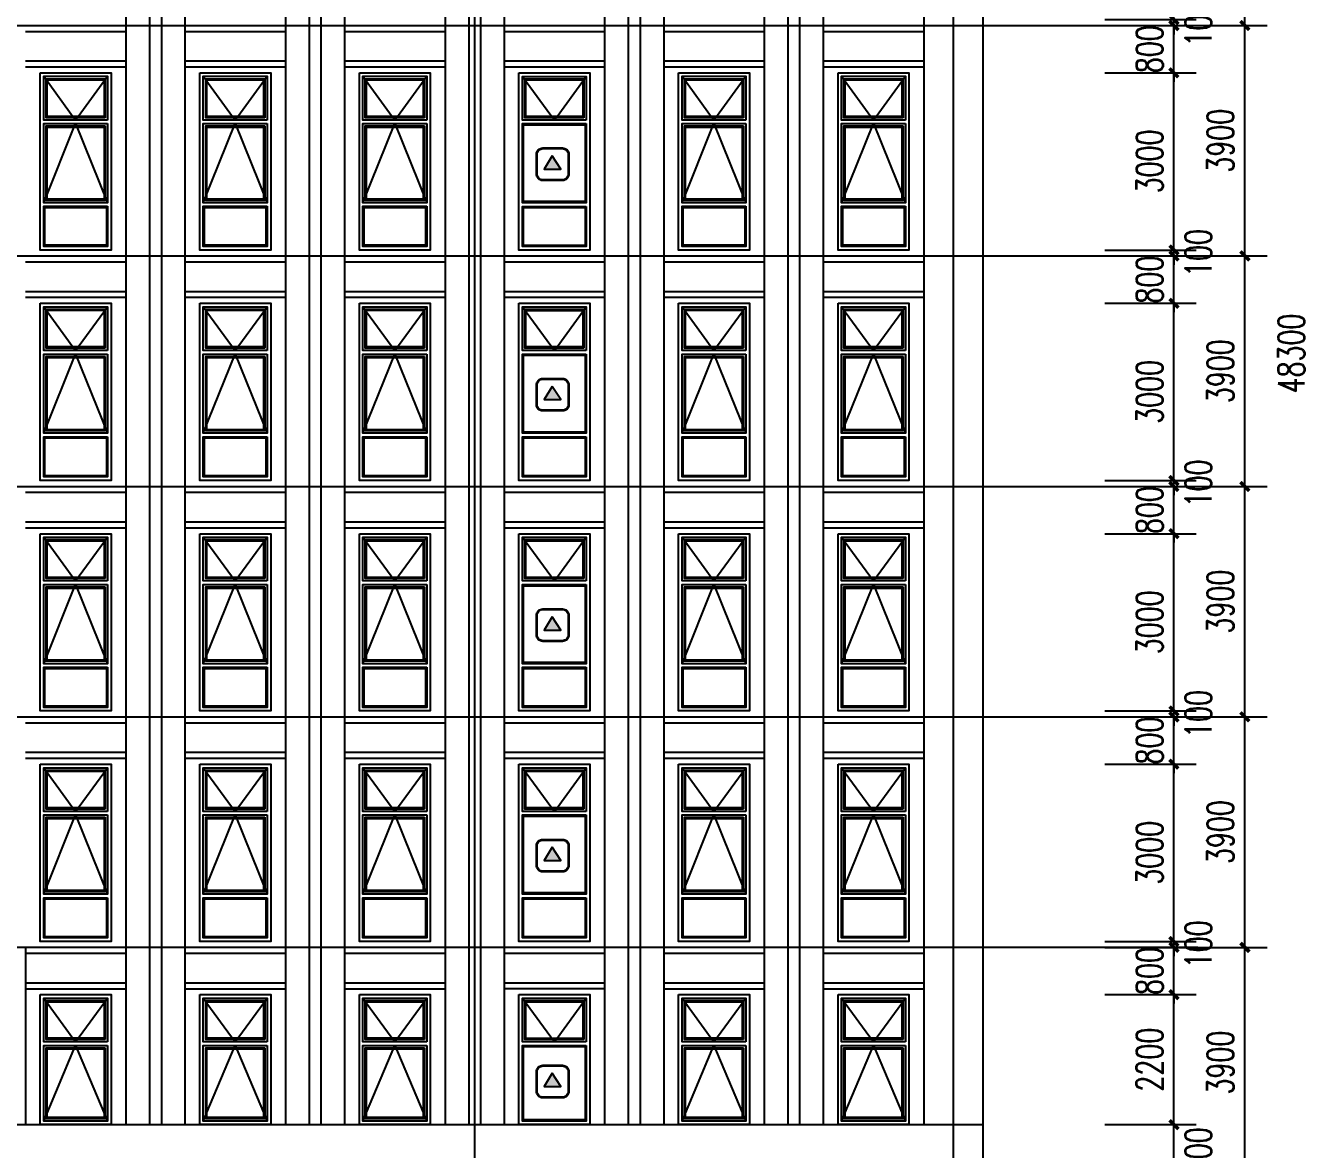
# Model space of a CAD drawing. Extents: x 1738711 to 2346805, y 1189731 to 2516152.
# Drawn here: x 2223872 to 2245363, y 2080978 to 2100003 of the extents above; entities that cross this region are included whole.
import ezdxf

# ---------------------------------------------------------------- set-up
doc = ezdxf.new("R2010")
doc.units = 0
doc.header["$LTSCALE"] = 1000
doc.header["$MEASUREMENT"] = 0
doc.linetypes.add('复件 140224通州运河二期售楼部条件图_t3$0$X-ME SHAFT SH$0$X-B2$0$WATER_LINE', pattern=[0])
for name, color, linetype in [('2', 41, 'Continuous'), ('A-Detl-Thin', 1, 'Continuous'), ('DOTE', 1, 'Continuous'), ('PUB_DIM', 3, 'Continuous'), ('WINDOW', 144, 'Continuous'), ('看线', 8, 'Continuous')]:
    doc.layers.add(name, color=color, linetype=linetype)
doc.layers.add('_0', color=7, linetype='Continuous', lineweight=25)
doc.styles.add('_TCH_DIM_T3', font='SIMPLEX', dxfattribs={"width": 0.705882, "bigfont": 'GBCBIG'})
doc.dimstyles.new('_TCH_ARCH&&150', dxfattribs={"dimtxt": 446.25, "dimasz": 150, "dimexe": 375, "dimexo": 450, "dimgap": 189.375, "dimtad": 1, "dimdec": 0, "dimzin": 0, "dimdsep": 46, "dimtxsty": '_TCH_DIM_T3', "dimblk": 'ARCHTICK', "dimcen": 0.09, "dimclrt": 7, "dimazin": 2, "dimtfac": 1, "dimtdec": 0, "dimtix": 1, "dimtmove": 2, "dimatfit": 3, "dimfxl": 1, "dimtolj": 1, "dimtzin": 0, "dimarcsym": 0})

# ---------------------------------------------------------------- blocks, each defined once
blk = doc.blocks.new('hgerahaerhreh')
at = {"layer": '2'}
for p, q in [((1950392, 1480020), (1950392, 1477020)), ((1950792, 1480020), (1950792, 1477020)), ((1950992, 1480020), (1950992, 1477020)), ((1951392, 1480020), (1951392, 1477020))]:
    blk.add_line(p, q, dxfattribs=at)
blk = doc.blocks.new('heraheraherah')
at = {"layer": '2'}
for p, q in [((1975692, 1495620), (1977392, 1495620)), ((1975692, 1495520), (1977392, 1495520)), ((1975692, 1495020), (1977392, 1495020)), ((1975692, 1494920), (1977392, 1494920))]:
    blk.add_line(p, q, dxfattribs=at)
blk = doc.blocks.new('herahreahreh')
at = {"layer": 'WINDOW', "color": 4, "linetype": '复件 140224通州运河二期售楼部条件图_t3$0$X-ME SHAFT SH$0$X-B2$0$WATER_LINE'}
blk.add_lwpolyline([(1943542, 1479020), (1944742, 1479020), (1944742, 1476820), (1943542, 1476820)], close=True, dxfattribs=at)
at = {"layer": 'WINDOW', "linetype": '复件 140224通州运河二期售楼部条件图_t3$0$X-ME SHAFT SH$0$X-B2$0$WATER_LINE'}
for points in [[(1944682, 1478220), (1943602, 1478220), (1943602, 1478960), (1944682, 1478960), (1944682, 1478220)], [(1944682, 1478160), (1944682, 1476880), (1943602, 1476880), (1943602, 1478160), (1944682, 1478160)]]:
    blk.add_lwpolyline(points, dxfattribs=at)
for points in [[(1944642, 1478260), (1943642, 1478260), (1943642, 1478920), (1944642, 1478920)], [(1944622, 1478280), (1943662, 1478280), (1943662, 1478900), (1944622, 1478900)], [(1944642, 1478120), (1944642, 1476920), (1943642, 1476920), (1943642, 1478120)], [(1944622, 1478100), (1944622, 1476940), (1943662, 1476940), (1943662, 1478100)]]:
    blk.add_lwpolyline(points, close=True, dxfattribs=at)
at = {"layer": '看线'}
for points in [[(1943602, 1478960), (1944142, 1478220), (1944682, 1478960)], [(1943602, 1476880), (1944142, 1478160), (1944682, 1476880)]]:
    blk.add_lwpolyline(points, dxfattribs=at)
blk = doc.blocks.new('herahreahre')
at = {"layer": '_0'}
for name, p in [('heraheraherah', (-32400, -15600)), ('herahreahreh', (0, 200))]:
    blk.add_blockref(name, p, dxfattribs=at)
blk = doc.blocks.new('heraherahera')
at = {"layer": '2'}
for p, q in [((1974692, 1495620), (1974692, 1491720)), ((1975092, 1495620), (1975092, 1491720)), ((1975292, 1495620), (1975292, 1491720)), ((1975692, 1495620), (1975692, 1491720))]:
    blk.add_line(p, q, dxfattribs=at)
blk = doc.blocks.new('hgerahgerahre')
at = {"layer": 'WINDOW', "color": 4, "linetype": '复件 140224通州运河二期售楼部条件图_t3$0$X-ME SHAFT SH$0$X-B2$0$WATER_LINE'}
blk.add_lwpolyline([(1975942, 1494820), (1977142, 1494820), (1977142, 1491820), (1975942, 1491820)], close=True, dxfattribs=at)
at = {"layer": 'WINDOW', "linetype": '复件 140224通州运河二期售楼部条件图_t3$0$X-ME SHAFT SH$0$X-B2$0$WATER_LINE'}
for points in [[(1977082, 1494020), (1976002, 1494020), (1976002, 1494760), (1977082, 1494760), (1977082, 1494020)], [(1977082, 1493960), (1977082, 1492620), (1976002, 1492620), (1976002, 1493960), (1977082, 1493960)], [(1977082, 1492560), (1977082, 1491880), (1976002, 1491880), (1976002, 1492560), (1977082, 1492560)]]:
    blk.add_lwpolyline(points, dxfattribs=at)
for points in [[(1977042, 1494060), (1976042, 1494060), (1976042, 1494720), (1977042, 1494720)], [(1977022, 1494080), (1976062, 1494080), (1976062, 1494700), (1977022, 1494700)], [(1977042, 1493920), (1977042, 1492660), (1976042, 1492660), (1976042, 1493920)], [(1977022, 1493900), (1977022, 1492680), (1976062, 1492680), (1976062, 1493900)], [(1977062, 1492540), (1977062, 1491900), (1976022, 1491900), (1976022, 1492540)]]:
    blk.add_lwpolyline(points, close=True, dxfattribs=at)
at = {"layer": '看线'}
for points in [[(1976002, 1494760), (1976542, 1494020), (1977082, 1494760)], [(1976002, 1492620), (1976542, 1493960), (1977082, 1492620)]]:
    blk.add_lwpolyline(points, dxfattribs=at)
blk = doc.blocks.new('jrthreahreah')
at = {"layer": '_0'}
for name in ['heraheraherah', 'hgerahgerahre']:
    blk.add_blockref(name, (0, 0), dxfattribs=at)
blk = doc.blocks.new('44444')
at = {"layer": 'A-Detl-Thin'}
h = blk.add_hatch(color=1, dxfattribs=at)
h.dxf.hatch_style = 1
h.paths.add_polyline_path([(4501249, -50474), (4501124, -50678), (4501380, -50678)])
for points in [[(4501005, -50752), (4501005, -50452, -0.414214), (4501105, -50352), (4501405, -50352, -0.414214), (4501505, -50452), (4501505, -50752, -0.414214), (4501405, -50852), (4501105, -50852, -0.414214)], [(4501015, -50752), (4501015, -50452, -0.414214), (4501105, -50362), (4501405, -50362, -0.414214), (4501495, -50452), (4501495, -50752, -0.414214), (4501405, -50842), (4501105, -50842, -0.414214)]]:
    blk.add_lwpolyline(points, format="xyb", close=True, dxfattribs=at)
blk.add_lwpolyline([(4501249, -50474), (4501124, -50678), (4501380, -50678)], close=True, dxfattribs=at)
blk = doc.blocks.new('herahaerhre')
at = {"layer": 'WINDOW', "color": 4}
blk.add_lwpolyline([(2189022, 1988401), (2190222, 1988401), (2190222, 1985401), (2189022, 1985401)], close=True, dxfattribs=at)
at = {"layer": 'WINDOW'}
for points in [[(2190162, 1987601), (2189082, 1987601), (2189082, 1988341), (2190162, 1988341), (2190162, 1987601)], [(2190162, 1987541), (2190162, 1986201), (2189082, 1986201), (2189082, 1987541), (2190162, 1987541)], [(2190162, 1986141), (2190162, 1985461), (2189082, 1985461), (2189082, 1986141), (2190162, 1986141)]]:
    blk.add_lwpolyline(points, dxfattribs=at)
for points in [[(2190122, 1987641), (2189122, 1987641), (2189122, 1988301), (2190122, 1988301)], [(2190102, 1987661), (2189142, 1987661), (2189142, 1988281), (2190102, 1988281)], [(2190142, 1987521), (2190142, 1986221), (2189102, 1986221), (2189102, 1987521)], [(2190142, 1986121), (2190142, 1985481), (2189102, 1985481), (2189102, 1986121)]]:
    blk.add_lwpolyline(points, close=True, dxfattribs=at)
at = {"layer": '看线'}
blk.add_lwpolyline([(2189082, 1988341), (2189622, 1987601), (2190162, 1988341)], dxfattribs=at)
at = {"color": 6, "xscale": 1.1, "yscale": 1.1, "zscale": 1.1}
blk.add_blockref('44444', (-2761787, 2042516), dxfattribs=at)
blk = doc.blocks.new('heraheraherhe')
at = {"layer": '_0'}
for name, p in [('heraheraherah', (213080, 493582)), ('herahaerhre', (0, 0))]:
    blk.add_blockref(name, p, dxfattribs=at)
blk = doc.blocks.new('hgeraherahe')
at = {"layer": 'WINDOW', "color": 4, "linetype": '复件 140224通州运河二期售楼部条件图_t3$0$X-ME SHAFT SH$0$X-B2$0$WATER_LINE'}
blk.add_lwpolyline([(2189022, 1984501), (2190222, 1984501), (2190222, 1982301), (2189022, 1982301)], close=True, dxfattribs=at)
at = {"layer": 'WINDOW', "linetype": '复件 140224通州运河二期售楼部条件图_t3$0$X-ME SHAFT SH$0$X-B2$0$WATER_LINE'}
for points in [[(2190162, 1983701), (2189082, 1983701), (2189082, 1984441), (2190162, 1984441), (2190162, 1983701)], [(2190162, 1983641), (2190162, 1982361), (2189082, 1982361), (2189082, 1983641), (2190162, 1983641)]]:
    blk.add_lwpolyline(points, dxfattribs=at)
for points in [[(2190122, 1983741), (2189122, 1983741), (2189122, 1984401), (2190122, 1984401)], [(2190102, 1983761), (2189142, 1983761), (2189142, 1984381), (2190102, 1984381)], [(2190142, 1983621), (2190142, 1982381), (2189102, 1982381), (2189102, 1983621)]]:
    blk.add_lwpolyline(points, close=True, dxfattribs=at)
at = {"layer": '看线'}
blk.add_lwpolyline([(2189082, 1984441), (2189622, 1983701), (2190162, 1984441)], dxfattribs=at)
at = {"color": 6, "xscale": 1.1, "yscale": 1.1, "zscale": 1.1}
blk.add_blockref('44444', (-2761787, 2038692), dxfattribs=at)
at = {"layer": '_0'}
blk.add_blockref('heraheraherah', (213080, 489682), dxfattribs=at)
blk = doc.blocks.new('_ArchTick')
at = {"color": 0, "linetype": 'ByBlock', "const_width": 0.4}
blk.add_lwpolyline([(-0.5, -0.5), (0.5, 0.5)], dxfattribs=at)
blk = doc.blocks.new('*D3578')
at = {"layer": 'Defpoints', "color": 0, "transparency": 16777216}
for p in [(2242886, 2084401), (2244505, 2084401), (2242886, 2080501)]:
    blk.add_point(p, dxfattribs=at)
at = {"layer": 'PUB_DIM', "color": 0, "lineweight": -2, "transparency": 16777216}
for p, q in [((2243336, 2084401), (2244880, 2084401)), ((2244505, 2080501), (2244505, 2084401)), ((2243336, 2080501), (2244880, 2080501))]:
    blk.add_line(p, q, dxfattribs=at)
at = {"layer": 'PUB_DIM', "color": 0, "lineweight": -2, "transparency": 16777216, "xscale": 150, "yscale": 150, "zscale": 150}
for p, rotation in [((2244505, 2084401), 90), ((2244505, 2080501), 270)]:
    blk.add_blockref('_ArchTick', p, dxfattribs=dict(at, rotation=rotation))
at = {"layer": 'PUB_DIM', "color": 7, "transparency": 16777216, "insert": (2244092, 2082451), "char_height": 446.2, "attachment_point": 5, "rotation": 90, "style": '_TCH_DIM_T3'}
blk.add_mtext('\\A1;3900', dxfattribs=at)
blk = doc.blocks.new('*D3579')
at = {"layer": 'Defpoints', "color": 0, "transparency": 16777216}
for p in [(2242886, 2088301), (2244505, 2088301), (2242886, 2084401)]:
    blk.add_point(p, dxfattribs=at)
at = {"layer": 'PUB_DIM', "color": 0, "lineweight": -2, "transparency": 16777216}
for p, q in [((2243336, 2088301), (2244880, 2088301)), ((2244505, 2084401), (2244505, 2088301)), ((2243336, 2084401), (2244880, 2084401))]:
    blk.add_line(p, q, dxfattribs=at)
at = {"layer": 'PUB_DIM', "color": 0, "lineweight": -2, "transparency": 16777216, "xscale": 150, "yscale": 150, "zscale": 150}
for p, rotation in [((2244505, 2088301), 90), ((2244505, 2084401), 270)]:
    blk.add_blockref('_ArchTick', p, dxfattribs=dict(at, rotation=rotation))
at = {"layer": 'PUB_DIM', "color": 7, "transparency": 16777216, "insert": (2244092, 2086351), "char_height": 446.2, "attachment_point": 5, "rotation": 90, "style": '_TCH_DIM_T3'}
blk.add_mtext('\\A1;3900', dxfattribs=at)
blk = doc.blocks.new('*D3580')
at = {"layer": 'Defpoints', "color": 0, "transparency": 16777216}
for p in [(2242886, 2092201), (2244505, 2092201), (2242886, 2088301)]:
    blk.add_point(p, dxfattribs=at)
at = {"layer": 'PUB_DIM', "color": 0, "lineweight": -2, "transparency": 16777216}
for p, q in [((2243336, 2092201), (2244880, 2092201)), ((2244505, 2088301), (2244505, 2092201)), ((2243336, 2088301), (2244880, 2088301))]:
    blk.add_line(p, q, dxfattribs=at)
at = {"layer": 'PUB_DIM', "color": 0, "lineweight": -2, "transparency": 16777216, "xscale": 150, "yscale": 150, "zscale": 150}
for p, rotation in [((2244505, 2092201), 90), ((2244505, 2088301), 270)]:
    blk.add_blockref('_ArchTick', p, dxfattribs=dict(at, rotation=rotation))
at = {"layer": 'PUB_DIM', "color": 7, "transparency": 16777216, "insert": (2244092, 2090251), "char_height": 446.2, "attachment_point": 5, "rotation": 90, "style": '_TCH_DIM_T3'}
blk.add_mtext('\\A1;3900', dxfattribs=at)
blk = doc.blocks.new('*D3581')
at = {"layer": 'Defpoints', "color": 0, "transparency": 16777216}
for p in [(2242886, 2096101), (2244505, 2096101), (2242886, 2092201)]:
    blk.add_point(p, dxfattribs=at)
at = {"layer": 'PUB_DIM', "color": 0, "lineweight": -2, "transparency": 16777216}
for p, q in [((2243336, 2096101), (2244880, 2096101)), ((2244505, 2092201), (2244505, 2096101)), ((2243336, 2092201), (2244880, 2092201))]:
    blk.add_line(p, q, dxfattribs=at)
at = {"layer": 'PUB_DIM', "color": 0, "lineweight": -2, "transparency": 16777216, "xscale": 150, "yscale": 150, "zscale": 150}
for p, rotation in [((2244505, 2096101), 90), ((2244505, 2092201), 270)]:
    blk.add_blockref('_ArchTick', p, dxfattribs=dict(at, rotation=rotation))
at = {"layer": 'PUB_DIM', "color": 7, "transparency": 16777216, "insert": (2244092, 2094151), "char_height": 446.2, "attachment_point": 5, "rotation": 90, "style": '_TCH_DIM_T3'}
blk.add_mtext('\\A1;3900', dxfattribs=at)
blk = doc.blocks.new('*D3582')
at = {"layer": 'Defpoints', "color": 0, "transparency": 16777216}
for p in [(2242886, 2100001), (2244505, 2100001), (2242886, 2096101)]:
    blk.add_point(p, dxfattribs=at)
at = {"layer": 'PUB_DIM', "color": 0, "lineweight": -2, "transparency": 16777216}
for p, q in [((2243336, 2100001), (2244880, 2100001)), ((2244505, 2096101), (2244505, 2100001)), ((2243336, 2096101), (2244880, 2096101))]:
    blk.add_line(p, q, dxfattribs=at)
at = {"layer": 'PUB_DIM', "color": 0, "lineweight": -2, "transparency": 16777216, "xscale": 150, "yscale": 150, "zscale": 150}
for p, rotation in [((2244505, 2100001), 90), ((2244505, 2096101), 270)]:
    blk.add_blockref('_ArchTick', p, dxfattribs=dict(at, rotation=rotation))
at = {"layer": 'PUB_DIM', "color": 7, "transparency": 16777216, "insert": (2244092, 2098051), "char_height": 446.2, "attachment_point": 5, "rotation": 90, "style": '_TCH_DIM_T3'}
blk.add_mtext('\\A1;3900', dxfattribs=at)
blk = doc.blocks.new('*D3583')
at = {"layer": 'Defpoints', "color": 0, "transparency": 16777216}
for p in [(2242886, 2103901), (2244505, 2103901), (2242886, 2100001)]:
    blk.add_point(p, dxfattribs=at)
at = {"layer": 'PUB_DIM', "color": 0, "lineweight": -2, "transparency": 16777216}
for p, q in [((2243336, 2103901), (2244880, 2103901)), ((2244505, 2100001), (2244505, 2103901)), ((2243336, 2100001), (2244880, 2100001))]:
    blk.add_line(p, q, dxfattribs=at)
at = {"layer": 'PUB_DIM', "color": 0, "lineweight": -2, "transparency": 16777216, "xscale": 150, "yscale": 150, "zscale": 150}
for p, rotation in [((2244505, 2103901), 90), ((2244505, 2100001), 270)]:
    blk.add_blockref('_ArchTick', p, dxfattribs=dict(at, rotation=rotation))
at = {"layer": 'PUB_DIM', "color": 7, "transparency": 16777216, "insert": (2244092, 2101951), "char_height": 446.2, "attachment_point": 5, "rotation": 90, "style": '_TCH_DIM_T3'}
blk.add_mtext('\\A1;3900', dxfattribs=at)
blk = doc.blocks.new('*D3588')
at = {"layer": 'Defpoints', "color": 0, "transparency": 16777216}
for p in [(2241686, 2118601), (2245705, 2118601), (2241686, 2070301)]:
    blk.add_point(p, dxfattribs=at)
at = {"layer": 'PUB_DIM', "color": 0, "lineweight": -2, "transparency": 16777216}
for p, q in [((2242136, 2118601), (2246080, 2118601)), ((2245705, 2070301), (2245705, 2118601)), ((2242136, 2070301), (2246080, 2070301))]:
    blk.add_line(p, q, dxfattribs=at)
at = {"layer": 'PUB_DIM', "color": 0, "lineweight": -2, "transparency": 16777216, "xscale": 150, "yscale": 150, "zscale": 150}
for p, rotation in [((2245705, 2118601), 90), ((2245705, 2070301), 270)]:
    blk.add_blockref('_ArchTick', p, dxfattribs=dict(at, rotation=rotation))
at = {"layer": 'PUB_DIM', "color": 7, "transparency": 16777216, "insert": (2245292, 2094451), "char_height": 446.2, "attachment_point": 5, "rotation": 90, "style": '_TCH_DIM_T3'}
blk.add_mtext('\\A1;48300', dxfattribs=at)
blk = doc.blocks.new('*D3594')
at = {"layer": 'Defpoints', "color": 0, "transparency": 16777216}
for p in [(2241686, 2081401), (2243305, 2081401), (2241686, 2080501)]:
    blk.add_point(p, dxfattribs=at)
at = {"layer": 'PUB_DIM', "color": 0, "lineweight": -2, "transparency": 16777216}
for p, q in [((2242136, 2081401), (2243680, 2081401)), ((2243305, 2080501), (2243305, 2081401)), ((2242136, 2080501), (2243680, 2080501))]:
    blk.add_line(p, q, dxfattribs=at)
at = {"layer": 'PUB_DIM', "color": 0, "lineweight": -2, "transparency": 16777216, "xscale": 150, "yscale": 150, "zscale": 150}
for p, rotation in [((2243305, 2081401), 90), ((2243305, 2080501), 270)]:
    blk.add_blockref('_ArchTick', p, dxfattribs=dict(at, rotation=rotation))
at = {"layer": 'PUB_DIM', "color": 7, "transparency": 16777216, "insert": (2243717, 2080951), "char_height": 446.2, "attachment_point": 5, "rotation": 90, "style": '_TCH_DIM_T3'}
blk.add_mtext('\\A1;900', dxfattribs=at)
blk = doc.blocks.new('*D3595')
at = {"layer": 'Defpoints', "color": 0, "transparency": 16777216}
for p in [(2241686, 2083601), (2243305, 2083601), (2241686, 2081401)]:
    blk.add_point(p, dxfattribs=at)
at = {"layer": 'PUB_DIM', "color": 0, "lineweight": -2, "transparency": 16777216}
for p, q in [((2242136, 2083601), (2243680, 2083601)), ((2243305, 2081401), (2243305, 2083601)), ((2242136, 2081401), (2243680, 2081401))]:
    blk.add_line(p, q, dxfattribs=at)
at = {"layer": 'PUB_DIM', "color": 0, "lineweight": -2, "transparency": 16777216, "xscale": 150, "yscale": 150, "zscale": 150}
for p, rotation in [((2243305, 2083601), 90), ((2243305, 2081401), 270)]:
    blk.add_blockref('_ArchTick', p, dxfattribs=dict(at, rotation=rotation))
at = {"layer": 'PUB_DIM', "color": 7, "transparency": 16777216, "insert": (2242892, 2082501), "char_height": 446.2, "attachment_point": 5, "rotation": 90, "style": '_TCH_DIM_T3'}
blk.add_mtext('\\A1;2200', dxfattribs=at)
blk = doc.blocks.new('*D3596')
at = {"layer": 'Defpoints', "color": 0, "transparency": 16777216}
for p in [(2241686, 2084401), (2243305, 2084401), (2241686, 2083601)]:
    blk.add_point(p, dxfattribs=at)
at = {"layer": 'PUB_DIM', "color": 0, "lineweight": -2, "transparency": 16777216}
for p, q in [((2243305, 2084401), (2243305, 2084551)), ((2242136, 2084401), (2243680, 2084401)), ((2243305, 2083601), (2243305, 2084401)), ((2242136, 2083601), (2243680, 2083601)), ((2243305, 2083601), (2243305, 2083451))]:
    blk.add_line(p, q, dxfattribs=at)
at = {"layer": 'PUB_DIM', "color": 0, "lineweight": -2, "transparency": 16777216, "xscale": 150, "yscale": 150, "zscale": 150}
for p, rotation in [((2243305, 2084401), 270), ((2243305, 2083601), 90)]:
    blk.add_blockref('_ArchTick', p, dxfattribs=dict(at, rotation=rotation))
at = {"layer": 'PUB_DIM', "color": 7, "transparency": 16777216, "insert": (2242892, 2084001), "char_height": 446.2, "attachment_point": 5, "rotation": 90, "style": '_TCH_DIM_T3'}
blk.add_mtext('\\A1;800', dxfattribs=at)
blk = doc.blocks.new('*D3597')
at = {"layer": 'Defpoints', "color": 0, "transparency": 16777216}
for p in [(2241686, 2084501), (2243305, 2084501), (2241686, 2084401)]:
    blk.add_point(p, dxfattribs=at)
at = {"layer": 'PUB_DIM', "color": 0, "lineweight": -2, "transparency": 16777216}
for p, q in [((2243305, 2084501), (2243305, 2084651)), ((2242136, 2084501), (2243680, 2084501)), ((2243305, 2084401), (2243305, 2084501)), ((2242136, 2084401), (2243680, 2084401)), ((2243305, 2084401), (2243305, 2084251))]:
    blk.add_line(p, q, dxfattribs=at)
at = {"layer": 'PUB_DIM', "color": 0, "lineweight": -2, "transparency": 16777216, "xscale": 150, "yscale": 150, "zscale": 150}
for p, rotation in [((2243305, 2084501), 270), ((2243305, 2084401), 90)]:
    blk.add_blockref('_ArchTick', p, dxfattribs=dict(at, rotation=rotation))
at = {"layer": 'PUB_DIM', "color": 7, "transparency": 16777216, "insert": (2243717, 2084451), "char_height": 446.2, "attachment_point": 5, "rotation": 90, "style": '_TCH_DIM_T3'}
blk.add_mtext('\\A1;100', dxfattribs=at)
blk = doc.blocks.new('*D3598')
at = {"layer": 'Defpoints', "color": 0, "transparency": 16777216}
for p in [(2241686, 2087501), (2243305, 2087501), (2241686, 2084501)]:
    blk.add_point(p, dxfattribs=at)
at = {"layer": 'PUB_DIM', "color": 0, "lineweight": -2, "transparency": 16777216}
for p, q in [((2242136, 2087501), (2243680, 2087501)), ((2243305, 2084501), (2243305, 2087501)), ((2242136, 2084501), (2243680, 2084501))]:
    blk.add_line(p, q, dxfattribs=at)
at = {"layer": 'PUB_DIM', "color": 0, "lineweight": -2, "transparency": 16777216, "xscale": 150, "yscale": 150, "zscale": 150}
for p, rotation in [((2243305, 2087501), 90), ((2243305, 2084501), 270)]:
    blk.add_blockref('_ArchTick', p, dxfattribs=dict(at, rotation=rotation))
at = {"layer": 'PUB_DIM', "color": 7, "transparency": 16777216, "insert": (2242892, 2086001), "char_height": 446.2, "attachment_point": 5, "rotation": 90, "style": '_TCH_DIM_T3'}
blk.add_mtext('\\A1;3000', dxfattribs=at)
blk = doc.blocks.new('*D3599')
at = {"layer": 'Defpoints', "color": 0, "transparency": 16777216}
for p in [(2241686, 2088301), (2243305, 2088301), (2241686, 2087501)]:
    blk.add_point(p, dxfattribs=at)
at = {"layer": 'PUB_DIM', "color": 0, "lineweight": -2, "transparency": 16777216}
for p, q in [((2243305, 2088301), (2243305, 2088451)), ((2242136, 2088301), (2243680, 2088301)), ((2243305, 2087501), (2243305, 2088301)), ((2242136, 2087501), (2243680, 2087501)), ((2243305, 2087501), (2243305, 2087351))]:
    blk.add_line(p, q, dxfattribs=at)
at = {"layer": 'PUB_DIM', "color": 0, "lineweight": -2, "transparency": 16777216, "xscale": 150, "yscale": 150, "zscale": 150}
for p, rotation in [((2243305, 2088301), 270), ((2243305, 2087501), 90)]:
    blk.add_blockref('_ArchTick', p, dxfattribs=dict(at, rotation=rotation))
at = {"layer": 'PUB_DIM', "color": 7, "transparency": 16777216, "insert": (2242892, 2087901), "char_height": 446.2, "attachment_point": 5, "rotation": 90, "style": '_TCH_DIM_T3'}
blk.add_mtext('\\A1;800', dxfattribs=at)
blk = doc.blocks.new('*D3600')
at = {"layer": 'Defpoints', "color": 0, "transparency": 16777216}
for p in [(2241686, 2088401), (2243305, 2088401), (2241686, 2088301)]:
    blk.add_point(p, dxfattribs=at)
at = {"layer": 'PUB_DIM', "color": 0, "lineweight": -2, "transparency": 16777216}
for p, q in [((2243305, 2088401), (2243305, 2088551)), ((2242136, 2088401), (2243680, 2088401)), ((2243305, 2088301), (2243305, 2088401)), ((2242136, 2088301), (2243680, 2088301)), ((2243305, 2088301), (2243305, 2088151))]:
    blk.add_line(p, q, dxfattribs=at)
at = {"layer": 'PUB_DIM', "color": 0, "lineweight": -2, "transparency": 16777216, "xscale": 150, "yscale": 150, "zscale": 150}
for p, rotation in [((2243305, 2088401), 270), ((2243305, 2088301), 90)]:
    blk.add_blockref('_ArchTick', p, dxfattribs=dict(at, rotation=rotation))
at = {"layer": 'PUB_DIM', "color": 7, "transparency": 16777216, "insert": (2243717, 2088351), "char_height": 446.2, "attachment_point": 5, "rotation": 90, "style": '_TCH_DIM_T3'}
blk.add_mtext('\\A1;100', dxfattribs=at)
blk = doc.blocks.new('*D3601')
at = {"layer": 'Defpoints', "color": 0, "transparency": 16777216}
for p in [(2241686, 2091401), (2243305, 2091401), (2241686, 2088401)]:
    blk.add_point(p, dxfattribs=at)
at = {"layer": 'PUB_DIM', "color": 0, "lineweight": -2, "transparency": 16777216}
for p, q in [((2242136, 2091401), (2243680, 2091401)), ((2243305, 2088401), (2243305, 2091401)), ((2242136, 2088401), (2243680, 2088401))]:
    blk.add_line(p, q, dxfattribs=at)
at = {"layer": 'PUB_DIM', "color": 0, "lineweight": -2, "transparency": 16777216, "xscale": 150, "yscale": 150, "zscale": 150}
for p, rotation in [((2243305, 2091401), 90), ((2243305, 2088401), 270)]:
    blk.add_blockref('_ArchTick', p, dxfattribs=dict(at, rotation=rotation))
at = {"layer": 'PUB_DIM', "color": 7, "transparency": 16777216, "insert": (2242892, 2089901), "char_height": 446.2, "attachment_point": 5, "rotation": 90, "style": '_TCH_DIM_T3'}
blk.add_mtext('\\A1;3000', dxfattribs=at)
blk = doc.blocks.new('*D3602')
at = {"layer": 'Defpoints', "color": 0, "transparency": 16777216}
for p in [(2241686, 2092201), (2243305, 2092201), (2241686, 2091401)]:
    blk.add_point(p, dxfattribs=at)
at = {"layer": 'PUB_DIM', "color": 0, "lineweight": -2, "transparency": 16777216}
for p, q in [((2242136, 2092201), (2243680, 2092201)), ((2243305, 2092201), (2243305, 2092351)), ((2243305, 2091401), (2243305, 2092201)), ((2242136, 2091401), (2243680, 2091401)), ((2243305, 2091401), (2243305, 2091251))]:
    blk.add_line(p, q, dxfattribs=at)
at = {"layer": 'PUB_DIM', "color": 0, "lineweight": -2, "transparency": 16777216, "xscale": 150, "yscale": 150, "zscale": 150}
for p, rotation in [((2243305, 2092201), 270), ((2243305, 2091401), 90)]:
    blk.add_blockref('_ArchTick', p, dxfattribs=dict(at, rotation=rotation))
at = {"layer": 'PUB_DIM', "color": 7, "transparency": 16777216, "insert": (2242892, 2091801), "char_height": 446.2, "attachment_point": 5, "rotation": 90, "style": '_TCH_DIM_T3'}
blk.add_mtext('\\A1;800', dxfattribs=at)
blk = doc.blocks.new('*D3603')
at = {"layer": 'Defpoints', "color": 0, "transparency": 16777216}
for p in [(2241686, 2092301), (2241686, 2092201), (2243305, 2092301)]:
    blk.add_point(p, dxfattribs=at)
at = {"layer": 'PUB_DIM', "color": 0, "lineweight": -2, "transparency": 16777216}
for p, q in [((2243305, 2092301), (2243305, 2092451)), ((2242136, 2092301), (2243680, 2092301)), ((2242136, 2092201), (2243680, 2092201)), ((2243305, 2092201), (2243305, 2092301)), ((2243305, 2092201), (2243305, 2092051))]:
    blk.add_line(p, q, dxfattribs=at)
at = {"layer": 'PUB_DIM', "color": 0, "lineweight": -2, "transparency": 16777216, "xscale": 150, "yscale": 150, "zscale": 150}
for p, rotation in [((2243305, 2092301), 270), ((2243305, 2092201), 90)]:
    blk.add_blockref('_ArchTick', p, dxfattribs=dict(at, rotation=rotation))
at = {"layer": 'PUB_DIM', "color": 7, "transparency": 16777216, "insert": (2243717, 2092251), "char_height": 446.2, "attachment_point": 5, "rotation": 90, "style": '_TCH_DIM_T3'}
blk.add_mtext('\\A1;100', dxfattribs=at)
blk = doc.blocks.new('*D3604')
at = {"layer": 'Defpoints', "color": 0, "transparency": 16777216}
for p in [(2241686, 2095301), (2243305, 2095301), (2241686, 2092301)]:
    blk.add_point(p, dxfattribs=at)
at = {"layer": 'PUB_DIM', "color": 0, "lineweight": -2, "transparency": 16777216}
for p, q in [((2242136, 2095301), (2243680, 2095301)), ((2243305, 2092301), (2243305, 2095301)), ((2242136, 2092301), (2243680, 2092301))]:
    blk.add_line(p, q, dxfattribs=at)
at = {"layer": 'PUB_DIM', "color": 0, "lineweight": -2, "transparency": 16777216, "xscale": 150, "yscale": 150, "zscale": 150}
for p, rotation in [((2243305, 2095301), 90), ((2243305, 2092301), 270)]:
    blk.add_blockref('_ArchTick', p, dxfattribs=dict(at, rotation=rotation))
at = {"layer": 'PUB_DIM', "color": 7, "transparency": 16777216, "insert": (2242892, 2093801), "char_height": 446.2, "attachment_point": 5, "rotation": 90, "style": '_TCH_DIM_T3'}
blk.add_mtext('\\A1;3000', dxfattribs=at)
blk = doc.blocks.new('*D3605')
at = {"layer": 'Defpoints', "color": 0, "transparency": 16777216}
for p in [(2241686, 2096101), (2243305, 2096101), (2241686, 2095301)]:
    blk.add_point(p, dxfattribs=at)
at = {"layer": 'PUB_DIM', "color": 0, "lineweight": -2, "transparency": 16777216}
for p, q in [((2242136, 2096101), (2243680, 2096101)), ((2243305, 2096101), (2243305, 2096251)), ((2243305, 2095301), (2243305, 2096101)), ((2242136, 2095301), (2243680, 2095301)), ((2243305, 2095301), (2243305, 2095151))]:
    blk.add_line(p, q, dxfattribs=at)
at = {"layer": 'PUB_DIM', "color": 0, "lineweight": -2, "transparency": 16777216, "xscale": 150, "yscale": 150, "zscale": 150}
for p, rotation in [((2243305, 2096101), 270), ((2243305, 2095301), 90)]:
    blk.add_blockref('_ArchTick', p, dxfattribs=dict(at, rotation=rotation))
at = {"layer": 'PUB_DIM', "color": 7, "transparency": 16777216, "insert": (2242892, 2095701), "char_height": 446.2, "attachment_point": 5, "rotation": 90, "style": '_TCH_DIM_T3'}
blk.add_mtext('\\A1;800', dxfattribs=at)
blk = doc.blocks.new('*D3606')
at = {"layer": 'Defpoints', "color": 0, "transparency": 16777216}
for p in [(2241686, 2096201), (2241686, 2096101), (2243305, 2096201)]:
    blk.add_point(p, dxfattribs=at)
at = {"layer": 'PUB_DIM', "color": 0, "lineweight": -2, "transparency": 16777216}
for p, q in [((2243305, 2096201), (2243305, 2096351)), ((2242136, 2096201), (2243680, 2096201)), ((2242136, 2096101), (2243680, 2096101)), ((2243305, 2096101), (2243305, 2096201)), ((2243305, 2096101), (2243305, 2095951))]:
    blk.add_line(p, q, dxfattribs=at)
at = {"layer": 'PUB_DIM', "color": 0, "lineweight": -2, "transparency": 16777216, "xscale": 150, "yscale": 150, "zscale": 150}
for p, rotation in [((2243305, 2096201), 270), ((2243305, 2096101), 90)]:
    blk.add_blockref('_ArchTick', p, dxfattribs=dict(at, rotation=rotation))
at = {"layer": 'PUB_DIM', "color": 7, "transparency": 16777216, "insert": (2243717, 2096151), "char_height": 446.2, "attachment_point": 5, "rotation": 90, "style": '_TCH_DIM_T3'}
blk.add_mtext('\\A1;100', dxfattribs=at)
blk = doc.blocks.new('*D3607')
at = {"layer": 'Defpoints', "color": 0, "transparency": 16777216}
for p in [(2241686, 2099201), (2243305, 2099201), (2241686, 2096201)]:
    blk.add_point(p, dxfattribs=at)
at = {"layer": 'PUB_DIM', "color": 0, "lineweight": -2, "transparency": 16777216}
for p, q in [((2242136, 2099201), (2243680, 2099201)), ((2243305, 2096201), (2243305, 2099201)), ((2242136, 2096201), (2243680, 2096201))]:
    blk.add_line(p, q, dxfattribs=at)
at = {"layer": 'PUB_DIM', "color": 0, "lineweight": -2, "transparency": 16777216, "xscale": 150, "yscale": 150, "zscale": 150}
for p, rotation in [((2243305, 2099201), 90), ((2243305, 2096201), 270)]:
    blk.add_blockref('_ArchTick', p, dxfattribs=dict(at, rotation=rotation))
at = {"layer": 'PUB_DIM', "color": 7, "transparency": 16777216, "insert": (2242892, 2097701), "char_height": 446.2, "attachment_point": 5, "rotation": 90, "style": '_TCH_DIM_T3'}
blk.add_mtext('\\A1;3000', dxfattribs=at)
blk = doc.blocks.new('*D3608')
at = {"layer": 'Defpoints', "color": 0, "transparency": 16777216}
for p in [(2241686, 2100001), (2243305, 2100001), (2241686, 2099201)]:
    blk.add_point(p, dxfattribs=at)
at = {"layer": 'PUB_DIM', "color": 0, "lineweight": -2, "transparency": 16777216}
for p, q in [((2243305, 2100001), (2243305, 2100151)), ((2242136, 2100001), (2243680, 2100001)), ((2243305, 2099201), (2243305, 2100001)), ((2242136, 2099201), (2243680, 2099201)), ((2243305, 2099201), (2243305, 2099051))]:
    blk.add_line(p, q, dxfattribs=at)
at = {"layer": 'PUB_DIM', "color": 0, "lineweight": -2, "transparency": 16777216, "xscale": 150, "yscale": 150, "zscale": 150}
for p, rotation in [((2243305, 2100001), 270), ((2243305, 2099201), 90)]:
    blk.add_blockref('_ArchTick', p, dxfattribs=dict(at, rotation=rotation))
at = {"layer": 'PUB_DIM', "color": 7, "transparency": 16777216, "insert": (2242892, 2099601), "char_height": 446.2, "attachment_point": 5, "rotation": 90, "style": '_TCH_DIM_T3'}
blk.add_mtext('\\A1;800', dxfattribs=at)
blk = doc.blocks.new('*D3609')
at = {"layer": 'Defpoints', "color": 0, "transparency": 16777216}
for p in [(2241686, 2100101), (2241686, 2100001), (2243305, 2100101)]:
    blk.add_point(p, dxfattribs=at)
at = {"layer": 'PUB_DIM', "color": 0, "lineweight": -2, "transparency": 16777216}
for p, q in [((2243305, 2100101), (2243305, 2100251)), ((2242136, 2100101), (2243680, 2100101)), ((2242136, 2100001), (2243680, 2100001)), ((2243305, 2100001), (2243305, 2100101)), ((2243305, 2100001), (2243305, 2099851))]:
    blk.add_line(p, q, dxfattribs=at)
at = {"layer": 'PUB_DIM', "color": 0, "lineweight": -2, "transparency": 16777216, "xscale": 150, "yscale": 150, "zscale": 150}
for p, rotation in [((2243305, 2100101), 270), ((2243305, 2100001), 90)]:
    blk.add_blockref('_ArchTick', p, dxfattribs=dict(at, rotation=rotation))
at = {"layer": 'PUB_DIM', "color": 7, "transparency": 16777216, "insert": (2243717, 2100051), "char_height": 446.2, "attachment_point": 5, "rotation": 90, "style": '_TCH_DIM_T3'}
blk.add_mtext('\\A1;100', dxfattribs=at)

msp = doc.modelspace()

# ---------------------------------------------------------------- linework, layer by layer
at = {"layer": '2'}
for p, q in [((2240072.3, 2118601.5), (2240072.3, 2070301.5)), ((2239072.3, 2117401.5), (2239072.3, 2081401.5)), ((2182372.3, 2081401.5), (2240072.3, 2081401.5))]:
    msp.add_line(p, q, dxfattribs=at)
at = {"layer": 'DOTE'}
for p, q in [((2231472.3, 2118601.5), (2231472.3, 2067941.2)), ((2239572.3, 2118601.5), (2239572.3, 2067941.2)), ((2157576.5, 2100001.5), (2243708.8, 2100001.5)), ((2157576.5, 2096101.5), (2243708.8, 2096101.5)), ((2157576.5, 2092201.5), (2243708.8, 2092201.5)), ((2157576.5, 2088301.5), (2243708.8, 2088301.5)), ((2157576.5, 2084401.5), (2243708.8, 2084401.5))]:
    msp.add_line(p, q, dxfattribs=at)

# ---------------------------------------------------------------- block references
at = {"layer": '_0'}
for name, p in [('heraherahera', (250880.4, 608281.8)), ('heraherahera', (253580.4, 608281.8)), ('heraherahera', (256280.4, 608281.8)), ('heraherahera', (258980.4, 608281.8)), ('heraherahera', (261680.4, 608281.8)), ('jrthreahreah', (248180.4, 604381.8)), ('heraherahera', (250880.4, 604381.8)), ('jrthreahreah', (250880.4, 604381.8)), ('heraherahera', (253580.4, 604381.8)), ('jrthreahreah', (253580.4, 604381.8)), ('heraherahera', (256280.4, 604381.8)), ('heraheraherhe', (43200, 110800)), ('heraherahera', (258980.4, 604381.8)), ('jrthreahreah', (258980.4, 604381.8)), ('heraherahera', (261680.4, 604381.8)), ('jrthreahreah', (261680.4, 604381.8)), ('jrthreahreah', (248180.4, 600481.8)), ('heraherahera', (250880.4, 600481.8)), ('jrthreahreah', (250880.4, 600481.8)), ('heraherahera', (253580.4, 600481.8)), ('jrthreahreah', (253580.4, 600481.8)), ('heraherahera', (256280.4, 600481.8)), ('heraheraherhe', (43200, 106900)), ('heraherahera', (258980.4, 600481.8)), ('jrthreahreah', (258980.4, 600481.8)), ('heraherahera', (261680.4, 600481.8)), ('jrthreahreah', (261680.4, 600481.8)), ('jrthreahreah', (248180.4, 596581.8)), ('heraherahera', (250880.4, 596581.8)), ('jrthreahreah', (250880.4, 596581.8)), ('heraherahera', (253580.4, 596581.8)), ('jrthreahreah', (253580.4, 596581.8)), ('heraherahera', (256280.4, 596581.8)), ('heraheraherhe', (43200, 103000)), ('heraherahera', (258980.4, 596581.8)), ('jrthreahreah', (258980.4, 596581.8)), ('heraherahera', (261680.4, 596581.8)), ('jrthreahreah', (261680.4, 596581.8)), ('jrthreahreah', (248180.4, 592681.8)), ('heraherahera', (250880.4, 592681.8)), ('jrthreahreah', (250880.4, 592681.8)), ('heraherahera', (253580.4, 592681.8)), ('jrthreahreah', (253580.4, 592681.8)), ('heraherahera', (256280.4, 592681.8)), ('heraheraherhe', (43200, 99100)), ('heraherahera', (258980.4, 592681.8)), ('jrthreahreah', (258980.4, 592681.8)), ('heraherahera', (261680.4, 592681.8)), ('jrthreahreah', (261680.4, 592681.8)), ('hgerahaerhreh', (272480.4, 604381.8)), ('herahreahre', (280580.4, 604381.8)), ('hgerahaerhreh', (275180.4, 604381.8)), ('herahreahre', (283280.4, 604381.8)), ('hgerahaerhreh', (277880.4, 604381.8)), ('herahreahre', (285980.4, 604381.8)), ('hgerahaerhreh', (280580.4, 604381.8)), ('hgeraherahe', (43200, 99100)), ('hgerahaerhreh', (283280.4, 604381.8)), ('herahreahre', (291380.4, 604381.8)), ('hgerahaerhreh', (285980.4, 604381.8)), ('herahreahre', (294080.4, 604381.8))]:
    msp.add_blockref(name, p, dxfattribs=at)

# ---------------------------------------------------------------- dimensions: what is measured, and where the dimension line sits
at = {"layer": 'PUB_DIM'}
for p1, p2, distance, picture, middle in [((2241685.6, 2070301.5), (2241685.6, 2118601.5), -4019.1, '*D3588', (2245292.2, 2094451.5)), ((2242885.6, 2100001.5), (2242885.6, 2103901.5), -1619.1, '*D3583', (2244092.2, 2101951.5)), ((2241685.6, 2099201.5), (2241685.6, 2100001.5), -1619.1, '*D3608', (2242892.2, 2099601.5)), ((2242885.6, 2096101.5), (2242885.6, 2100001.5), -1619.1, '*D3582', (2244092.2, 2098051.5)), ((2241685.6, 2096201.5), (2241685.6, 2099201.5), -1619.1, '*D3607', (2242892.2, 2097701.5)), ((2241685.6, 2095301.5), (2241685.6, 2096101.5), -1619.1, '*D3605', (2242892.2, 2095701.5)), ((2242885.6, 2092201.5), (2242885.6, 2096101.5), -1619.1, '*D3581', (2244092.2, 2094151.5)), ((2241685.6, 2092301.5), (2241685.6, 2095301.5), -1619.1, '*D3604', (2242892.2, 2093801.5)), ((2241685.6, 2091401.5), (2241685.6, 2092201.5), -1619.1, '*D3602', (2242892.2, 2091801.5)), ((2242885.6, 2088301.5), (2242885.6, 2092201.5), -1619.1, '*D3580', (2244092.2, 2090251.5)), ((2241685.6, 2088401.5), (2241685.6, 2091401.5), -1619.1, '*D3601', (2242892.2, 2089901.5)), ((2241685.6, 2087501.5), (2241685.6, 2088301.5), -1619.1, '*D3599', (2242892.2, 2087901.5)), ((2242885.6, 2084401.5), (2242885.6, 2088301.5), -1619.1, '*D3579', (2244092.2, 2086351.5)), ((2241685.6, 2084501.5), (2241685.6, 2087501.5), -1619.1, '*D3598', (2242892.2, 2086001.5)), ((2241685.6, 2083601.5), (2241685.6, 2084401.5), -1619.1, '*D3596', (2242892.2, 2084001.5)), ((2242885.6, 2080501.5), (2242885.6, 2084401.5), -1619.1, '*D3578', (2244092.2, 2082451.5)), ((2241685.6, 2081401.5), (2241685.6, 2083601.5), -1619.1, '*D3595', (2242892.2, 2082501.5))]:
    dim = msp.add_aligned_dim(p1=p1, p2=p2, distance=distance, dimstyle='_TCH_ARCH&&150', dxfattribs=at)
    dim.commit()
    dim.dimension.update_dxf_attribs({"geometry": picture, "text_midpoint": middle})
for base, p1, p2, picture, middle in [((2243304.7, 2100101.5), (2241685.6, 2100001.5), (2241685.6, 2100101.5), '*D3609', (2243717.2, 2100051.5)), ((2243304.7, 2096201.5), (2241685.6, 2096101.5), (2241685.6, 2096201.5), '*D3606', (2243717.2, 2096151.5)), ((2243304.7, 2092301.5), (2241685.6, 2092201.5), (2241685.6, 2092301.5), '*D3603', (2243717.2, 2092251.5)), ((2243304.7, 2088401.5), (2241685.6, 2088301.5), (2241685.6, 2088401.5), '*D3600', (2243717.2, 2088351.5)), ((2243304.7, 2084501.5), (2241685.6, 2084401.5), (2241685.6, 2084501.5), '*D3597', (2243717.2, 2084451.5)), ((2243304.7, 2081401.5), (2241685.6, 2080501.5), (2241685.6, 2081401.5), '*D3594', (2243717.2, 2080951.5))]:
    dim = msp.add_linear_dim(base=base, p1=p1, p2=p2, angle=90, dimstyle='_TCH_ARCH&&150', dxfattribs=at)
    dim.commit()
    dim.dimension.update_dxf_attribs({"geometry": picture, "text_midpoint": middle, "dimtype": 129})

doc.saveas('drawing.dxf')
